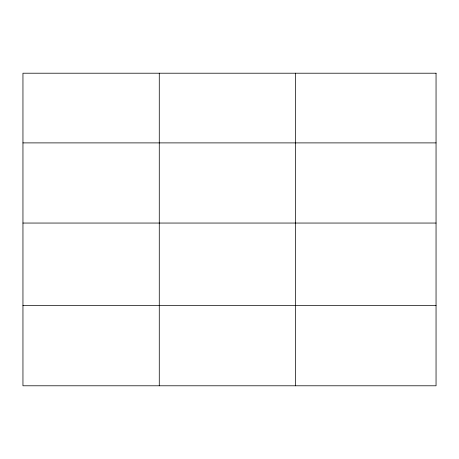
<?xml version="1.0" encoding="UTF-8"?>
<svg xmlns="http://www.w3.org/2000/svg" width="459" height="459" viewBox="0 0 459 459"><rect width="100%" height="100%" fill="white"/><g stroke="black" fill="none" stroke-linecap="round" stroke-linejoin="round"><path stroke-width="0.69" d="M22.95 142.892L436.05 142.892M22.95 223.051L436.05 223.051M22.95 305.631L436.05 305.631M295.596 73.21L295.596 385.789M159.273 73.21L159.273 385.789M436.05 73.21L22.95 73.21L22.95 385.789L436.05 385.789L436.05 73.21"/></g></svg>
